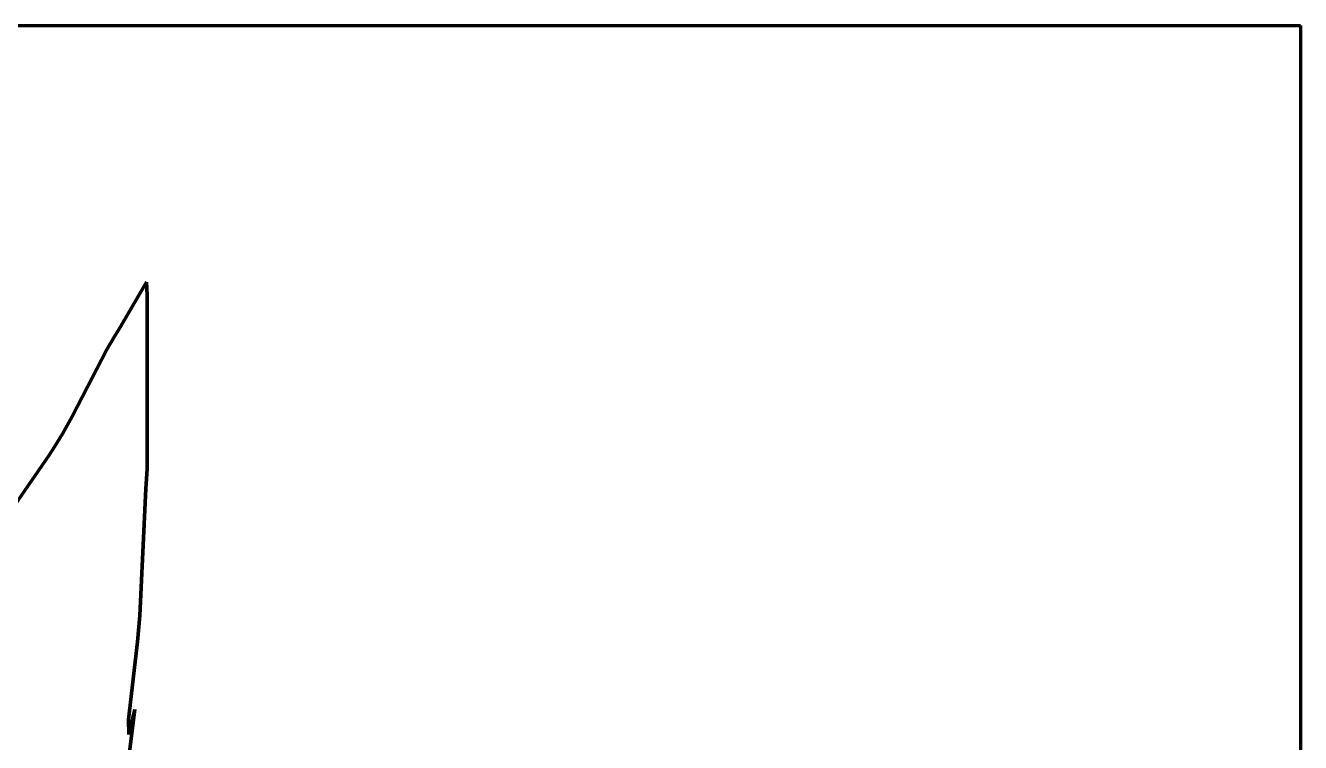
# Model space of a CAD drawing. Header units: millimetres. Extents: x 0 to 11, y 0 to 14.1.
# Drawn here: x 7.005 to 10.958, y 11.833 to 14.056 of the extents above; entities that cross this region are included whole.
import ezdxf

# ---------------------------------------------------------------- set-up
doc = ezdxf.new("R2010")
doc.units = ezdxf.units.MM
doc.layers.add('color#010101ff', color=7, linetype='CONTINUOUS', lineweight=100)
doc.layers.add('color#fefefeff', color=7, linetype='CONTINUOUS', lineweight=100)

msp = doc.modelspace()

# ---------------------------------------------------------------- linework, layer by layer
at = {"layer": 'color#010101ff'}
for p, q in [((7.2974, 13.118), (7.3801, 13.2598)), ((7.3801, 13.2598), (7.3819, 13.22)), ((7.3819, 13.22), (7.3827, 12.6811)), ((7.2569, 13.0514), (7.2806, 13.0917)), ((7.2806, 13.0917), (7.2974, 13.118)), ((7.1495, 12.8439), (7.2569, 13.0514)), ((7.1194, 12.7894), (7.1495, 12.8439)), ((7.0951, 12.7495), (7.1194, 12.7894)), ((7.078, 12.7234), (7.0951, 12.7495)), ((6.9151, 12.4881), (7.078, 12.7234)), ((7.3827, 12.6811), (7.3784, 12.6192)), ((7.3784, 12.6192), (7.3596, 12.2271)), ((7.3596, 12.2271), (7.3522, 12.1448)), ((7.3522, 12.1448), (7.3447, 12.0832)), ((7.3447, 12.0832), (7.3246, 11.9043)), ((7.3439, 11.9356), (7.3224, 11.7628)), ((7.3246, 11.9043), (7.3254, 11.8573)), ((7.3254, 11.8573), (7.3439, 11.9356))]:
    msp.add_line(p, q, dxfattribs=at)
at = {"layer": 'color#fefefeff'}
for p, q in [((0, 14.0556), (10.9583, 14.0556)), ((10.9583, 14.0556), (10.9583, 8.8266)), ((7.3801, 13.2598), (7.2974, 13.118)), ((7.3819, 13.22), (7.3801, 13.2598)), ((7.3827, 12.6811), (7.3819, 13.22)), ((7.2806, 13.0917), (7.2569, 13.0514)), ((7.2974, 13.118), (7.2806, 13.0917)), ((7.2569, 13.0514), (7.1495, 12.8439)), ((7.1495, 12.8439), (7.1194, 12.7894)), ((7.1194, 12.7894), (7.0951, 12.7495)), ((7.0951, 12.7495), (7.078, 12.7234)), ((7.078, 12.7234), (6.9151, 12.4881)), ((7.3784, 12.6192), (7.3827, 12.6811)), ((7.3596, 12.2271), (7.3784, 12.6192)), ((7.3522, 12.1448), (7.3596, 12.2271)), ((7.3447, 12.0832), (7.3522, 12.1448)), ((7.3246, 11.9043), (7.3447, 12.0832)), ((7.3224, 11.7628), (7.3439, 11.9356)), ((7.3254, 11.8573), (7.3246, 11.9043)), ((7.3439, 11.9356), (7.3254, 11.8573))]:
    msp.add_line(p, q, dxfattribs=at)

doc.saveas('drawing.dxf')
